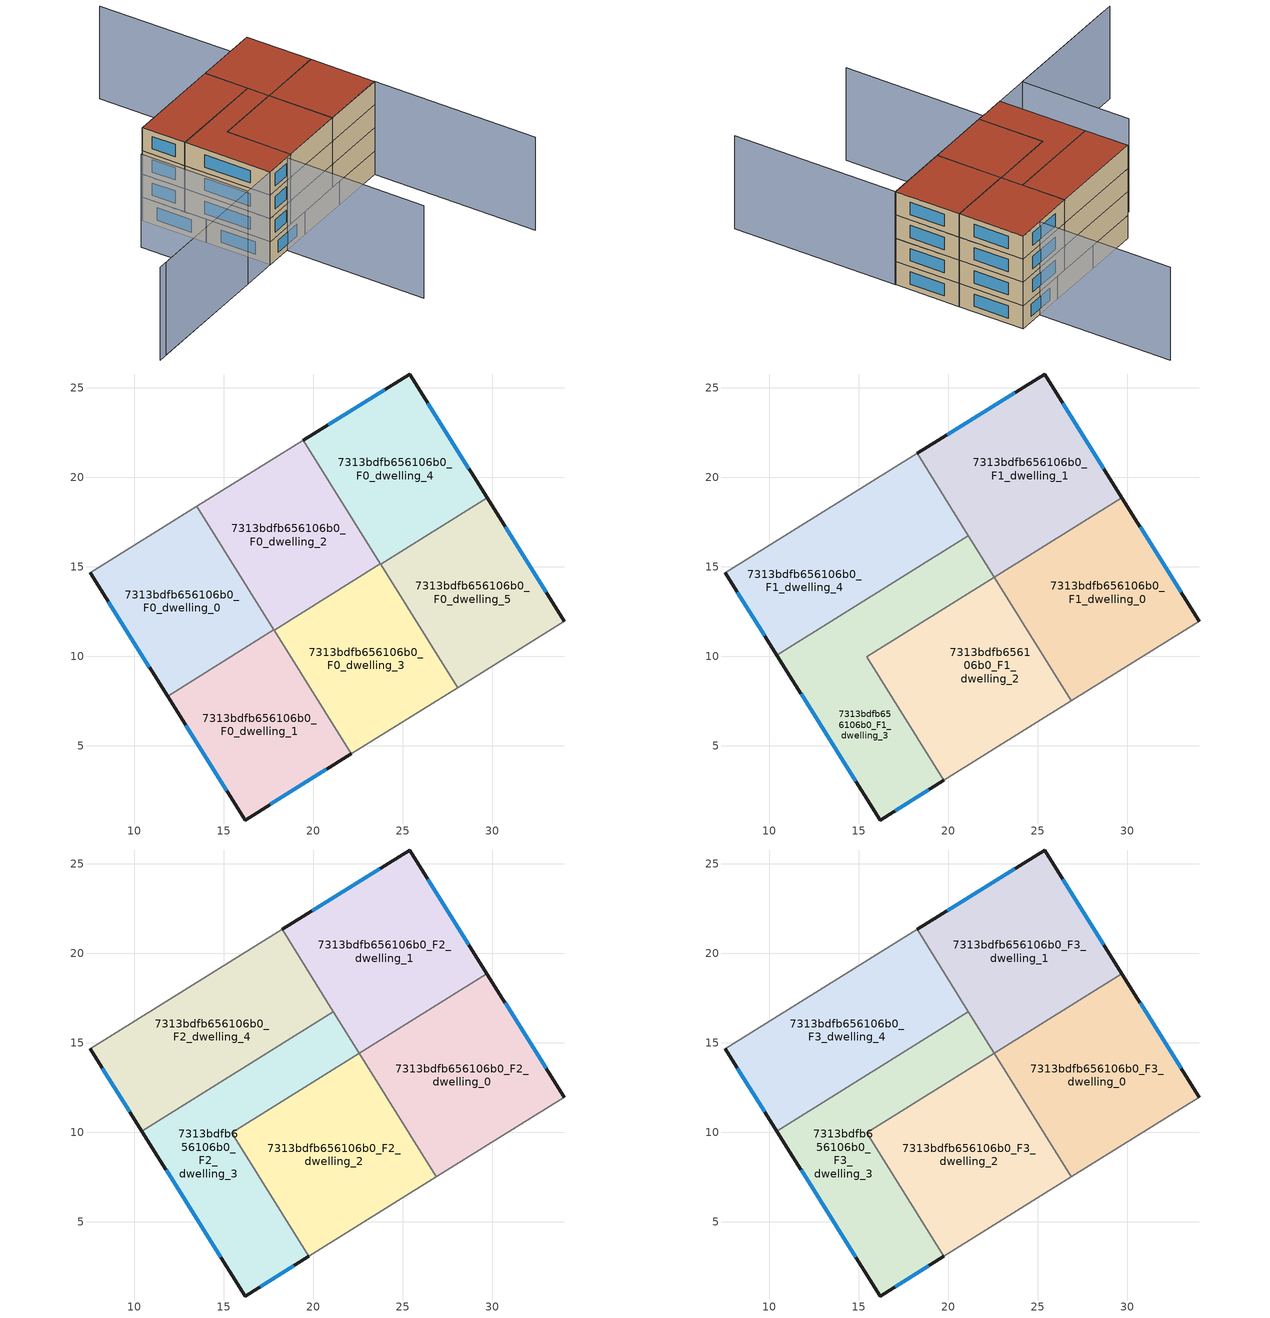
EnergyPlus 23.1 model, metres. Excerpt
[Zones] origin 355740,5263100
7313bdfb656106b0_F0_dwelling_0
 floor ground (EU_floor_Construction): 13.5,18.38 17.8,11.47 11.86,7.77 7.54,14.66 z0
 wall outside (EU_wall_Construction): 7.54,14.66 11.86,7.77 z0:3
 wall to 7313bdfb656106b0_F0_dwelling_1 (EU_wall_Construction): 11.86,7.77 17.8,11.47 z0:3
 wall adiabatic (EU_wall_Construction): 13.5,18.38 7.54,14.66 z0:3
 wall to 7313bdfb656106b0_F0_dwelling_2 (EU_wall_Construction): 17.8,11.47 13.5,18.38 z0:3
 window (EU_Window_Construction): 8.55,13.05 10.84,9.39 z0.7:2.3
7313bdfb656106b0_F0_dwelling_1
 floor ground (EU_floor_Construction): 17.8,11.47 22.11,4.55 16.19,0.86 11.86,7.77 z0
 wall outside (EU_wall_Construction): 11.86,7.77 16.19,0.86 22.11,4.55 z0:3
 wall to 7313bdfb656106b0_F0_dwelling_3 (EU_wall_Construction): 22.11,4.55 17.8,11.46 z0:3
 wall to 7313bdfb656106b0_F0_dwelling_2 (EU_wall_Construction): 17.8,11.46 17.8,11.48 z0:3
 window (EU_Window_Construction): 17.58,1.73 20.72,3.69 / 12.87,6.15 15.17,2.49 z0.7:2.3
7313bdfb656106b0_F0_dwelling_2
 floor ground (EU_floor_Construction): 19.44,22.08 23.75,15.17 17.8,11.46 13.5,18.38 z0
 wall to 7313bdfb656106b0_F0_dwelling_3 (EU_wall_Construction): 17.8,11.46 23.75,15.17 z0:3
 wall adiabatic (EU_wall_Construction): 19.44,22.08 13.5,18.38 z0:3
 wall to 7313bdfb656106b0_F0_dwelling_4 (EU_wall_Construction): 23.75,15.17 19.44,22.08 z0:3
 ceiling adiabatic (EU_roof_Construction): 23.75,15.17 19.44,22.08 13.5,18.38 17.8,11.46 z3
7313bdfb656106b0_F0_dwelling_3
 floor ground (EU_floor_Construction): 23.75,15.17 28.05,8.25 22.11,4.55 17.8,11.46 z0
 wall adiabatic (EU_wall_Construction): 22.11,4.55 28.05,8.25 z0:3
 wall to 7313bdfb656106b0_F0_dwelling_5 (EU_wall_Construction): 28.05,8.25 23.75,15.16 z0:3
 ceiling adiabatic (EU_roof_Construction): 28.05,8.25 23.75,15.17 22.56,14.42 26.86,7.51 z3
7313bdfb656106b0_F0_dwelling_4
 floor ground (EU_floor_Construction): 25.37,25.77 29.69,18.86 23.75,15.16 19.44,22.08 z0
 wall outside (EU_wall_Construction): 29.69,18.86 25.37,25.77 19.44,22.08 z0:3
 wall to 7313bdfb656106b0_F0_dwelling_5 (EU_wall_Construction): 23.75,15.16 29.69,18.86 z0:3
 window (EU_Window_Construction): 23.98,24.9 20.83,22.94 / 28.68,20.48 26.38,24.14 z0.7:2.3
7313bdfb656106b0_F0_dwelling_5
 floor ground (EU_floor_Construction): 29.69,18.86 34.01,11.97 28.05,8.25 23.75,15.16 z0
 wall outside (EU_wall_Construction): 34.01,11.97 29.69,18.86 z0:3
 wall adiabatic (EU_wall_Construction): 28.05,8.25 34.01,11.97 z0:3
 window (EU_Window_Construction): 33,13.58 30.71,17.24 z0.7:2.3
7313bdfb656106b0_F1_dwelling_0
 floor to 7313bdfb656106b0_F0_dwelling_5 (EU_floor_Construction): 29.69,18.86 34.01,11.97 28.05,8.25 23.75,15.16 z3
 floor adiabatic (EU_floor_Construction): 23.75,15.16 28.05,8.25 26.86,7.51 22.56,14.42 z3
 wall outside (EU_wall_Construction): 34.01,11.97 29.69,18.86 z3:6
 wall to 7313bdfb656106b0_F1_dwelling_1 (EU_wall_Construction): 29.69,18.86 22.56,14.42 z3:6
 wall adiabatic (EU_wall_Construction): 26.86,7.51 34.01,11.97 z3:6
 wall to 7313bdfb656106b0_F1_dwelling_2 (EU_wall_Construction): 22.56,14.42 26.86,7.51 z3:6
 window (EU_Window_Construction): 33,13.58 30.71,17.24 z3.7:5.3
7313bdfb656106b0_F1_dwelling_1
 floor to 7313bdfb656106b0_F0_dwelling_4 (EU_floor_Construction): 25.37,25.77 29.69,18.86 23.75,15.16 19.44,22.08 z3
 floor adiabatic (EU_floor_Construction): 19.44,22.08 23.75,15.16 22.56,14.42 18.25,21.34 z3
 wall outside (EU_wall_Construction): 29.69,18.86 25.37,25.77 18.25,21.34 z3:6
 wall to 7313bdfb656106b0_F1_dwelling_4 (EU_wall_Construction): 18.25,21.34 21.12,16.73 z3:6
 wall to 7313bdfb656106b0_F1_dwelling_3 (EU_wall_Construction): 21.12,16.73 22.56,14.42 z3:6
 window (EU_Window_Construction): 28.68,20.48 26.38,24.14 / 23.7,24.73 19.92,22.38 z3.7:5.3
7313bdfb656106b0_F1_dwelling_2
 floor to 7313bdfb656106b0_F0_dwelling_3 (EU_floor_Construction): 22.56,14.42 26.86,7.51 22.11,4.55 17.8,11.46 z3
 floor to 7313bdfb656106b0_F0_dwelling_1 (EU_floor_Construction): 17.8,11.46 22.11,4.55 19.73,3.07 15.43,9.98 z3
 wall to 7313bdfb656106b0_F1_dwelling_3 (EU_wall_Construction): 22.56,14.42 15.43,9.98 19.73,3.07 z3:6
 wall adiabatic (EU_wall_Construction): 19.73,3.07 26.86,7.51 z3:6
7313bdfb656106b0_F1_dwelling_3
 floor to 7313bdfb656106b0_F0_dwelling_1 (EU_floor_Construction): 17.8,11.46 15.43,9.98 19.73,3.07 16.19,0.86 11.86,7.77 17.8,11.47 z3
 floor to 7313bdfb656106b0_F0_dwelling_0 (EU_floor_Construction): 16.36,13.77 17.8,11.47 11.86,7.77 10.42,10.07 z3
 floor adiabatic (EU_floor_Construction): 21.12,16.74 22.56,14.43 17.8,11.46 16.36,13.77 z3
 wall outside (EU_wall_Construction): 10.42,10.07 16.19,0.86 19.73,3.07 z3:6
 wall to 7313bdfb656106b0_F1_dwelling_4 (EU_wall_Construction): 21.12,16.74 10.42,10.07 z3:6
 window (EU_Window_Construction): 17.02,1.38 18.9,2.55 / 11.77,7.91 14.83,3.02 z3.7:5.3
7313bdfb656106b0_F1_dwelling_4
 floor to 7313bdfb656106b0_F0_dwelling_0 (EU_floor_Construction): 13.5,18.38 16.36,13.77 10.42,10.07 7.54,14.66 z3
 floor adiabatic (EU_floor_Construction): 18.25,21.34 21.12,16.74 16.36,13.77 13.5,18.38 z3
 wall outside (EU_wall_Construction): 7.54,14.66 10.42,10.07 z3:6
 wall adiabatic (EU_wall_Construction): 18.25,21.34 7.54,14.66 z3:6
 window (EU_Window_Construction): 8.21,13.58 9.74,11.15 z3.7:5.3
7313bdfb656106b0_F2_dwelling_0
 floor to 7313bdfb656106b0_F1_dwelling_0 (EU_floor_Construction): 29.69,18.86 34.01,11.97 26.86,7.51 22.56,14.42 z6
 wall outside (EU_wall_Construction): 34.01,11.97 29.69,18.86 z6:9
 wall to 7313bdfb656106b0_F2_dwelling_1 (EU_wall_Construction): 29.69,18.86 22.56,14.42 z6:9
 wall adiabatic (EU_wall_Construction): 26.86,7.51 34.01,11.97 z6:9
 wall to 7313bdfb656106b0_F2_dwelling_2 (EU_wall_Construction): 22.56,14.42 26.86,7.51 z6:9
 window (EU_Window_Construction): 33,13.58 30.71,17.24 z6.7:8.3
7313bdfb656106b0_F2_dwelling_1
 floor to 7313bdfb656106b0_F1_dwelling_1 (EU_floor_Construction): 25.37,25.77 29.69,18.86 22.56,14.42 18.25,21.34 z6
 wall outside (EU_wall_Construction): 29.69,18.86 25.37,25.77 18.25,21.34 z6:9
 wall to 7313bdfb656106b0_F2_dwelling_4 (EU_wall_Construction): 18.25,21.34 21.12,16.73 z6:9
 wall to 7313bdfb656106b0_F2_dwelling_3 (EU_wall_Construction): 21.12,16.73 22.56,14.42 z6:9
 window (EU_Window_Construction): 28.68,20.48 26.38,24.14 / 23.7,24.73 19.92,22.38 z6.7:8.3
7313bdfb656106b0_F2_dwelling_2
 floor to 7313bdfb656106b0_F1_dwelling_2 (EU_floor_Construction): 22.56,14.42 26.86,7.51 19.73,3.07 15.43,9.98 z6
 wall to 7313bdfb656106b0_F2_dwelling_3 (EU_wall_Construction): 22.56,14.42 15.43,9.98 19.73,3.07 z6:9
 wall adiabatic (EU_wall_Construction): 19.73,3.07 26.86,7.51 z6:9
7313bdfb656106b0_F2_dwelling_3
 floor to 7313bdfb656106b0_F1_dwelling_3 (EU_floor_Construction): 21.12,16.74 22.56,14.42 15.43,9.98 19.73,3.07 16.19,0.86 10.42,10.07 z6
 wall outside (EU_wall_Construction): 10.42,10.07 16.19,0.86 19.73,3.07 z6:9
 wall to 7313bdfb656106b0_F2_dwelling_4 (EU_wall_Construction): 21.12,16.74 10.42,10.07 z6:9
 window (EU_Window_Construction): 17.02,1.38 18.9,2.55 / 11.77,7.91 14.83,3.02 z6.7:8.3
7313bdfb656106b0_F2_dwelling_4
 floor to 7313bdfb656106b0_F1_dwelling_4 (EU_floor_Construction): 18.25,21.34 21.12,16.74 10.42,10.07 7.54,14.66 z6
 wall outside (EU_wall_Construction): 7.54,14.66 10.42,10.07 z6:9
 wall adiabatic (EU_wall_Construction): 18.25,21.34 7.54,14.66 z6:9
 window (EU_Window_Construction): 8.21,13.58 9.74,11.15 z6.7:8.3
7313bdfb656106b0_F3_dwelling_0
 floor to 7313bdfb656106b0_F2_dwelling_0 (EU_floor_Construction): 29.69,18.86 34.01,11.97 26.86,7.51 22.56,14.42 z9
 wall outside (EU_wall_Construction): 34.01,11.97 29.69,18.86 z9:12
 wall to 7313bdfb656106b0_F3_dwelling_1 (EU_wall_Construction): 29.69,18.86 22.56,14.42 z9:12
 wall adiabatic (EU_wall_Construction): 26.86,7.51 34.01,11.97 z9:12
 wall to 7313bdfb656106b0_F3_dwelling_2 (EU_wall_Construction): 22.56,14.42 26.86,7.51 z9:12
 window (EU_Window_Construction): 33,13.58 30.71,17.24 z9.7:11.3
 roof outside (EU_roof_Construction): 34.01,11.97 29.69,18.86 22.56,14.42 26.86,7.51 z12
7313bdfb656106b0_F3_dwelling_1
 floor to 7313bdfb656106b0_F2_dwelling_1 (EU_floor_Construction): 25.37,25.77 29.69,18.86 22.56,14.42 18.25,21.34 z9
 wall outside (EU_wall_Construction): 29.69,18.86 25.37,25.77 18.25,21.34 z9:12
 wall to 7313bdfb656106b0_F3_dwelling_4 (EU_wall_Construction): 18.25,21.34 21.12,16.73 z9:12
 wall to 7313bdfb656106b0_F3_dwelling_3 (EU_wall_Construction): 21.12,16.73 22.56,14.42 z9:12
 window (EU_Window_Construction): 28.68,20.48 26.38,24.14 / 23.7,24.73 19.92,22.38 z9.7:11.3
 roof outside (EU_roof_Construction): 29.69,18.86 25.37,25.77 18.25,21.34 22.56,14.42 z12
7313bdfb656106b0_F3_dwelling_2
 floor to 7313bdfb656106b0_F2_dwelling_2 (EU_floor_Construction): 22.56,14.42 26.86,7.51 19.73,3.07 15.43,9.98 z9
 wall to 7313bdfb656106b0_F3_dwelling_3 (EU_wall_Construction): 22.56,14.42 15.43,9.98 19.73,3.07 z9:12
 wall adiabatic (EU_wall_Construction): 19.73,3.07 26.86,7.51 z9:12
 roof outside (EU_roof_Construction): 26.86,7.51 22.56,14.42 15.43,9.98 19.73,3.07 z12
7313bdfb656106b0_F3_dwelling_3
 floor to 7313bdfb656106b0_F2_dwelling_3 (EU_floor_Construction): 21.12,16.74 22.56,14.42 15.43,9.98 19.73,3.07 16.19,0.86 10.42,10.07 z9
 wall outside (EU_wall_Construction): 10.42,10.07 16.19,0.86 19.73,3.07 z9:12
 wall to 7313bdfb656106b0_F3_dwelling_4 (EU_wall_Construction): 21.12,16.74 10.42,10.07 z9:12
 window (EU_Window_Construction): 17.02,1.38 18.9,2.55 / 11.77,7.91 14.83,3.02 z9.7:11.3
 roof outside (EU_roof_Construction): 19.73,3.07 15.43,9.98 22.56,14.42 21.12,16.74 10.42,10.07 16.19,0.86 z12
7313bdfb656106b0_F3_dwelling_4
 floor to 7313bdfb656106b0_F2_dwelling_4 (EU_floor_Construction): 18.25,21.34 21.12,16.74 10.42,10.07 7.54,14.66 z9
 wall outside (EU_wall_Construction): 7.54,14.66 10.42,10.07 z9:12
 wall adiabatic (EU_wall_Construction): 18.25,21.34 7.54,14.66 z9:12
 window (EU_Window_Construction): 8.21,13.58 9.74,11.15 z9.7:11.3
 roof outside (EU_roof_Construction): 21.12,16.74 18.25,21.34 7.54,14.66 10.42,10.07 z12
shading: -2.54,-10.79 19.02,2.65 / 19.02,2.65 28.29,-12.22 / 19.02,2.63 33.98,12.01 / 33.98,12.01 44.88,-5.38 / 5.18,10.03 12.36,-1.51 / 12.36,-1.51 -1.55,-10.17 / 13.72,38.12 23.94,21.82 z0:12
[Building]
EU S2 Campaign: North Axis=0; Terrain=City; Solar Distribution=FullExterior
[Site:Location]
Budapest.Ferenc.Liszt.Intl.AP: Latitude=47.437; Longitude=19.256; Time Zone=1; Elevation=185
[SizingPeriod:WeatherFileDays]
AnnualSizingPeriod: Begin Month=1; Begin Day of Month=1; End Month=12; End Day of Month=31; Day of Week for Start Day=Monday; Use Weather File Daylight Saving Period=No; Use Weather File Rain and Snow Indicators=No
[MATERIAL]
EU_InternalMass_Material: Roughness=MediumRough; Thickness=0.1; Conductivity=1; Density=1800; Specific Heat=900; Thermal Absorptance=0.9; Solar Absorptance=0.7; Visible Absorptance=0.7
[MATERIAL:NOMASS] Roughness=MediumRough; Thermal Absorptance=0.9; Solar Absorptance=0.7; Visible Absorptance=0.7
Name | Thermal Resistance
EU_wall_NoMass | 0.832559
EU_roof_NoMass | 1.39638
EU_floor_NoMass | 0.872794
[WINDOWMATERIAL:SIMPLEGLAZINGSYSTEM]
EU_Window_SimpleGlazing: UFactor=2.79869; Solar Heat Gain Coefficient=0.75; Visible Transmittance=0.75
[CONSTRUCTION]
EU_wall_Construction: EU_wall_NoMass
EU_roof_Construction: EU_roof_NoMass
EU_floor_Construction: EU_floor_NoMass
EU_Window_Construction: EU_Window_SimpleGlazing
EU_InternalMass_Construction: EU_InternalMass_Material
[ZONE] Type=1; Multiplier=1; Ceiling Height=autocalculate; Floor Area=autocalculate; Part of Total Floor Area=Yes
Name | Volume
7313bdfb656106b0_F0_dwelling_0 | 170.988
7313bdfb656106b0_F1_dwelling_0; 7313bdfb656106b0_F2_dwelling_0; 7313bdfb656106b0_F3_dwelling_0 | 205.187
7313bdfb656106b0_F0_dwelling_1 | 171.002
7313bdfb656106b0_F1_dwelling_1; 7313bdfb656106b0_F2_dwelling_1; 7313bdfb656106b0_F3_dwelling_1 | 205.206
7313bdfb656106b0_F0_dwelling_2; 7313bdfb656106b0_F0_dwelling_4 | 171.01
7313bdfb656106b0_F1_dwelling_2; 7313bdfb656106b0_F2_dwelling_2; 7313bdfb656106b0_F3_dwelling_2 | 205.199
7313bdfb656106b0_F0_dwelling_3 | 170.989
7313bdfb656106b0_F1_dwelling_3; 7313bdfb656106b0_F2_dwelling_3; 7313bdfb656106b0_F3_dwelling_3 | 205.228
7313bdfb656106b0_F1_dwelling_4; 7313bdfb656106b0_F2_dwelling_4; 7313bdfb656106b0_F3_dwelling_4 | 205.19
7313bdfb656106b0_F0_dwelling_5 | 170.992
[INTERNALMASS] Construction=EU_InternalMass_Construction
Name | Zone or ZoneList | Surface Area
7313bdfb656106b0_F0_dwelling_0_EU_InternalMass | 7313bdfb656106b0_F0_dwelling_0 | 56.996
7313bdfb656106b0_F0_dwelling_1_EU_InternalMass | 7313bdfb656106b0_F0_dwelling_1 | 57.0006
7313bdfb656106b0_F0_dwelling_2_EU_InternalMass | 7313bdfb656106b0_F0_dwelling_2 | 57.0033
7313bdfb656106b0_F0_dwelling_3_EU_InternalMass | 7313bdfb656106b0_F0_dwelling_3 | 56.9964
7313bdfb656106b0_F0_dwelling_4_EU_InternalMass | 7313bdfb656106b0_F0_dwelling_4 | 57.0034
7313bdfb656106b0_F0_dwelling_5_EU_InternalMass | 7313bdfb656106b0_F0_dwelling_5 | 56.9972
7313bdfb656106b0_F1_dwelling_0_EU_InternalMass | 7313bdfb656106b0_F1_dwelling_0 | 68.3957
7313bdfb656106b0_F1_dwelling_1_EU_InternalMass | 7313bdfb656106b0_F1_dwelling_1 | 68.4
7313bdfb656106b0_F1_dwelling_2_EU_InternalMass | 7313bdfb656106b0_F1_dwelling_2 | 68.3997
7313bdfb656106b0_F1_dwelling_3_EU_InternalMass | 7313bdfb656106b0_F1_dwelling_3 | 68.4093
7313bdfb656106b0_F1_dwelling_4_EU_InternalMass | 7313bdfb656106b0_F1_dwelling_4 | 68.3971
7313bdfb656106b0_F2_dwelling_0_EU_InternalMass | 7313bdfb656106b0_F2_dwelling_0 | 68.3957
7313bdfb656106b0_F2_dwelling_1_EU_InternalMass | 7313bdfb656106b0_F2_dwelling_1 | 68.4
7313bdfb656106b0_F2_dwelling_2_EU_InternalMass | 7313bdfb656106b0_F2_dwelling_2 | 68.3997
7313bdfb656106b0_F2_dwelling_3_EU_InternalMass | 7313bdfb656106b0_F2_dwelling_3 | 68.4093
7313bdfb656106b0_F2_dwelling_4_EU_InternalMass | 7313bdfb656106b0_F2_dwelling_4 | 68.3971
7313bdfb656106b0_F3_dwelling_0_EU_InternalMass | 7313bdfb656106b0_F3_dwelling_0 | 68.3957
7313bdfb656106b0_F3_dwelling_1_EU_InternalMass | 7313bdfb656106b0_F3_dwelling_1 | 68.4
7313bdfb656106b0_F3_dwelling_2_EU_InternalMass | 7313bdfb656106b0_F3_dwelling_2 | 68.3997
7313bdfb656106b0_F3_dwelling_3_EU_InternalMass | 7313bdfb656106b0_F3_dwelling_3 | 68.4093
7313bdfb656106b0_F3_dwelling_4_EU_InternalMass | 7313bdfb656106b0_F3_dwelling_4 | 68.3971
[OTHEREQUIPMENT] Fuel Type=Electricity; Design Level Calculation Method=Watts/Area; Power per Zone Floor Area=1; Fraction Latent=0; Fraction Radiant=0; Fraction Lost=0; Carbon Dioxide Generation Rate=0; EndUse Subcategory=EU_Step8_InternalGains
Name | Zone or ZoneList or Space or SpaceList | Schedule
EU_Step8_InternalGain_7313bdfb656106b0_F0_dwelling_0_f000 | 7313bdfb656106b0_F0_dwelling_0 | EU_Step8_GainSchedule_7313bdfb656106b0_F0_dwelling_0_f000
EU_Step8_InternalGain_7313bdfb656106b0_F0_dwelling_1_f000 | 7313bdfb656106b0_F0_dwelling_1 | EU_Step8_GainSchedule_7313bdfb656106b0_F0_dwelling_1_f000
EU_Step8_InternalGain_7313bdfb656106b0_F0_dwelling_2_f000 | 7313bdfb656106b0_F0_dwelling_2 | EU_Step8_GainSchedule_7313bdfb656106b0_F0_dwelling_2_f000
EU_Step8_InternalGain_7313bdfb656106b0_F0_dwelling_3_f000 | 7313bdfb656106b0_F0_dwelling_3 | EU_Step8_GainSchedule_7313bdfb656106b0_F0_dwelling_3_f000
EU_Step8_InternalGain_7313bdfb656106b0_F0_dwelling_4_f000 | 7313bdfb656106b0_F0_dwelling_4 | EU_Step8_GainSchedule_7313bdfb656106b0_F0_dwelling_4_f000
EU_Step8_InternalGain_7313bdfb656106b0_F0_dwelling_5_f000 | 7313bdfb656106b0_F0_dwelling_5 | EU_Step8_GainSchedule_7313bdfb656106b0_F0_dwelling_5_f000
EU_Step8_InternalGain_7313bdfb656106b0_F1_dwelling_0_f000 | 7313bdfb656106b0_F1_dwelling_0 | EU_Step8_GainSchedule_7313bdfb656106b0_F1_dwelling_0_f000
EU_Step8_InternalGain_7313bdfb656106b0_F1_dwelling_1_f000 | 7313bdfb656106b0_F1_dwelling_1 | EU_Step8_GainSchedule_7313bdfb656106b0_F1_dwelling_1_f000
EU_Step8_InternalGain_7313bdfb656106b0_F1_dwelling_2_f000 | 7313bdfb656106b0_F1_dwelling_2 | EU_Step8_GainSchedule_7313bdfb656106b0_F1_dwelling_2_f000
EU_Step8_InternalGain_7313bdfb656106b0_F1_dwelling_3_f000 | 7313bdfb656106b0_F1_dwelling_3 | EU_Step8_GainSchedule_7313bdfb656106b0_F1_dwelling_3_f000
EU_Step8_InternalGain_7313bdfb656106b0_F1_dwelling_4_f000 | 7313bdfb656106b0_F1_dwelling_4 | EU_Step8_GainSchedule_7313bdfb656106b0_F1_dwelling_4_f000
EU_Step8_InternalGain_7313bdfb656106b0_F2_dwelling_0_f000 | 7313bdfb656106b0_F2_dwelling_0 | EU_Step8_GainSchedule_7313bdfb656106b0_F2_dwelling_0_f000
EU_Step8_InternalGain_7313bdfb656106b0_F2_dwelling_1_f000 | 7313bdfb656106b0_F2_dwelling_1 | EU_Step8_GainSchedule_7313bdfb656106b0_F2_dwelling_1_f000
EU_Step8_InternalGain_7313bdfb656106b0_F2_dwelling_2_f000 | 7313bdfb656106b0_F2_dwelling_2 | EU_Step8_GainSchedule_7313bdfb656106b0_F2_dwelling_2_f000
EU_Step8_InternalGain_7313bdfb656106b0_F2_dwelling_3_f000 | 7313bdfb656106b0_F2_dwelling_3 | EU_Step8_GainSchedule_7313bdfb656106b0_F2_dwelling_3_f000
EU_Step8_InternalGain_7313bdfb656106b0_F2_dwelling_4_f000 | 7313bdfb656106b0_F2_dwelling_4 | EU_Step8_GainSchedule_7313bdfb656106b0_F2_dwelling_4_f000
EU_Step8_InternalGain_7313bdfb656106b0_F3_dwelling_0_f000 | 7313bdfb656106b0_F3_dwelling_0 | EU_Step8_GainSchedule_7313bdfb656106b0_F3_dwelling_0_f000
EU_Step8_InternalGain_7313bdfb656106b0_F3_dwelling_1_f000 | 7313bdfb656106b0_F3_dwelling_1 | EU_Step8_GainSchedule_7313bdfb656106b0_F3_dwelling_1_f000
EU_Step8_InternalGain_7313bdfb656106b0_F3_dwelling_2_f000 | 7313bdfb656106b0_F3_dwelling_2 | EU_Step8_GainSchedule_7313bdfb656106b0_F3_dwelling_2_f000
EU_Step8_InternalGain_7313bdfb656106b0_F3_dwelling_3_f000 | 7313bdfb656106b0_F3_dwelling_3 | EU_Step8_GainSchedule_7313bdfb656106b0_F3_dwelling_3_f000
EU_Step8_InternalGain_7313bdfb656106b0_F3_dwelling_4_f000 | 7313bdfb656106b0_F3_dwelling_4 | EU_Step8_GainSchedule_7313bdfb656106b0_F3_dwelling_4_f000
[ZONEVENTILATION:DESIGNFLOWRATE] Schedule=EU_AlwaysOn; Design Flow Rate Calculation Method=AirChanges/Hour; Air Changes per Hour=0.475469; Ventilation Type=Natural; Fan Pressure Rise=0; Fan Total Efficiency=1; Constant Term Coefficient=1; Temperature Term Coefficient=0; Velocity Term Coefficient=0; Velocity Squared Term Coefficient=0; Minimum Indoor Temperature=-100; Maximum Indoor Temperature=100; Delta Temperature=-100; Minimum Outdoor Temperature=-100; Maximum Outdoor Temperature=100; Maximum Wind Speed=40
Name | Zone or ZoneList or Space or SpaceList
EU_ConstantAir_7313bdfb656106b0_F0_dwelling_0 | 7313bdfb656106b0_F0_dwelling_0
EU_ConstantAir_7313bdfb656106b0_F0_dwelling_1 | 7313bdfb656106b0_F0_dwelling_1
EU_ConstantAir_7313bdfb656106b0_F0_dwelling_2 | 7313bdfb656106b0_F0_dwelling_2
EU_ConstantAir_7313bdfb656106b0_F0_dwelling_3 | 7313bdfb656106b0_F0_dwelling_3
EU_ConstantAir_7313bdfb656106b0_F0_dwelling_4 | 7313bdfb656106b0_F0_dwelling_4
EU_ConstantAir_7313bdfb656106b0_F0_dwelling_5 | 7313bdfb656106b0_F0_dwelling_5
EU_ConstantAir_7313bdfb656106b0_F1_dwelling_0 | 7313bdfb656106b0_F1_dwelling_0
EU_ConstantAir_7313bdfb656106b0_F1_dwelling_1 | 7313bdfb656106b0_F1_dwelling_1
EU_ConstantAir_7313bdfb656106b0_F1_dwelling_2 | 7313bdfb656106b0_F1_dwelling_2
EU_ConstantAir_7313bdfb656106b0_F1_dwelling_3 | 7313bdfb656106b0_F1_dwelling_3
EU_ConstantAir_7313bdfb656106b0_F1_dwelling_4 | 7313bdfb656106b0_F1_dwelling_4
EU_ConstantAir_7313bdfb656106b0_F2_dwelling_0 | 7313bdfb656106b0_F2_dwelling_0
EU_ConstantAir_7313bdfb656106b0_F2_dwelling_1 | 7313bdfb656106b0_F2_dwelling_1
EU_ConstantAir_7313bdfb656106b0_F2_dwelling_2 | 7313bdfb656106b0_F2_dwelling_2
EU_ConstantAir_7313bdfb656106b0_F2_dwelling_3 | 7313bdfb656106b0_F2_dwelling_3
EU_ConstantAir_7313bdfb656106b0_F2_dwelling_4 | 7313bdfb656106b0_F2_dwelling_4
EU_ConstantAir_7313bdfb656106b0_F3_dwelling_0 | 7313bdfb656106b0_F3_dwelling_0
EU_ConstantAir_7313bdfb656106b0_F3_dwelling_1 | 7313bdfb656106b0_F3_dwelling_1
EU_ConstantAir_7313bdfb656106b0_F3_dwelling_2 | 7313bdfb656106b0_F3_dwelling_2
EU_ConstantAir_7313bdfb656106b0_F3_dwelling_3 | 7313bdfb656106b0_F3_dwelling_3
EU_ConstantAir_7313bdfb656106b0_F3_dwelling_4 | 7313bdfb656106b0_F3_dwelling_4
[HVACTEMPLATE:THERMOSTAT] Constant Heating Setpoint=20; Constant Cooling Setpoint=50
EU_HeatOnly_7313bdfb656106b0_F0_dwelling_0; EU_HeatOnly_7313bdfb656106b0_F0_dwelling_1; EU_HeatOnly_7313bdfb656106b0_F0_dwelling_2; EU_HeatOnly_7313bdfb656106b0_F0_dwelling_3; EU_HeatOnly_7313bdfb656106b0_F0_dwelling_4; EU_HeatOnly_7313bdfb656106b0_F0_dwelling_5; EU_HeatOnly_7313bdfb656106b0_F1_dwelling_0; EU_HeatOnly_7313bdfb656106b0_F1_dwelling_1; EU_HeatOnly_7313bdfb656106b0_F1_dwelling_2; EU_HeatOnly_7313bdfb656106b0_F1_dwelling_3; EU_HeatOnly_7313bdfb656106b0_F1_dwelling_4; EU_HeatOnly_7313bdfb656106b0_F2_dwelling_0; EU_HeatOnly_7313bdfb656106b0_F2_dwelling_1; EU_HeatOnly_7313bdfb656106b0_F2_dwelling_2; EU_HeatOnly_7313bdfb656106b0_F2_dwelling_3; EU_HeatOnly_7313bdfb656106b0_F2_dwelling_4; EU_HeatOnly_7313bdfb656106b0_F3_dwelling_0; EU_HeatOnly_7313bdfb656106b0_F3_dwelling_1; EU_HeatOnly_7313bdfb656106b0_F3_dwelling_2; EU_HeatOnly_7313bdfb656106b0_F3_dwelling_3; EU_HeatOnly_7313bdfb656106b0_F3_dwelling_4
[HVACTEMPLATE:ZONE:IDEALLOADSAIRSYSTEM] System Availability Schedule=EU_AlwaysOn; Maximum Heating Supply Air Temperature=50; Minimum Cooling Supply Air Temperature=13; Maximum Heating Supply Air Humidity Ratio=0.0156; Minimum Cooling Supply Air Humidity Ratio=0.0077; Heating Limit=NoLimit; Cooling Limit=NoLimit; Heating Availability Schedule=EU_AlwaysOn; Cooling Availability Schedule=EU_CoolingOff; Dehumidification Control Type=ConstantSensibleHeatRatio; Cooling Sensible Heat Ratio=0.7; Dehumidification Setpoint=60; Humidification Control Type=None; Humidification Setpoint=30; Outdoor Air Method=None; Outdoor Air Flow Rate per Person=0.00944; Outdoor Air Flow Rate per Zone Floor Area=0; Outdoor Air Flow Rate per Zone=0; Demand Controlled Ventilation Type=None; Outdoor Air Economizer Type=NoEconomizer; Heat Recovery Type=None; Sensible Heat Recovery Effectiveness=0.7; Latent Heat Recovery Effectiveness=0.65
Name | Template Thermostat
7313bdfb656106b0_F0_dwelling_0 | EU_HeatOnly_7313bdfb656106b0_F0_dwelling_0
7313bdfb656106b0_F0_dwelling_1 | EU_HeatOnly_7313bdfb656106b0_F0_dwelling_1
7313bdfb656106b0_F0_dwelling_2 | EU_HeatOnly_7313bdfb656106b0_F0_dwelling_2
7313bdfb656106b0_F0_dwelling_3 | EU_HeatOnly_7313bdfb656106b0_F0_dwelling_3
7313bdfb656106b0_F0_dwelling_4 | EU_HeatOnly_7313bdfb656106b0_F0_dwelling_4
7313bdfb656106b0_F0_dwelling_5 | EU_HeatOnly_7313bdfb656106b0_F0_dwelling_5
7313bdfb656106b0_F1_dwelling_0 | EU_HeatOnly_7313bdfb656106b0_F1_dwelling_0
7313bdfb656106b0_F1_dwelling_1 | EU_HeatOnly_7313bdfb656106b0_F1_dwelling_1
7313bdfb656106b0_F1_dwelling_2 | EU_HeatOnly_7313bdfb656106b0_F1_dwelling_2
7313bdfb656106b0_F1_dwelling_3 | EU_HeatOnly_7313bdfb656106b0_F1_dwelling_3
7313bdfb656106b0_F1_dwelling_4 | EU_HeatOnly_7313bdfb656106b0_F1_dwelling_4
7313bdfb656106b0_F2_dwelling_0 | EU_HeatOnly_7313bdfb656106b0_F2_dwelling_0
7313bdfb656106b0_F2_dwelling_1 | EU_HeatOnly_7313bdfb656106b0_F2_dwelling_1
7313bdfb656106b0_F2_dwelling_2 | EU_HeatOnly_7313bdfb656106b0_F2_dwelling_2
7313bdfb656106b0_F2_dwelling_3 | EU_HeatOnly_7313bdfb656106b0_F2_dwelling_3
7313bdfb656106b0_F2_dwelling_4 | EU_HeatOnly_7313bdfb656106b0_F2_dwelling_4
7313bdfb656106b0_F3_dwelling_0 | EU_HeatOnly_7313bdfb656106b0_F3_dwelling_0
7313bdfb656106b0_F3_dwelling_1 | EU_HeatOnly_7313bdfb656106b0_F3_dwelling_1
7313bdfb656106b0_F3_dwelling_2 | EU_HeatOnly_7313bdfb656106b0_F3_dwelling_2
7313bdfb656106b0_F3_dwelling_3 | EU_HeatOnly_7313bdfb656106b0_F3_dwelling_3
7313bdfb656106b0_F3_dwelling_4 | EU_HeatOnly_7313bdfb656106b0_F3_dwelling_4
[SIZING:ZONE] Zone Cooling Design Supply Air Temperature Input Method=SupplyAirTemperature; Zone Cooling Design Supply Air Temperature=13; Zone Heating Design Supply Air Temperature Input Method=SupplyAirTemperature; Zone Heating Design Supply Air Temperature=50; Zone Cooling Design Supply Air Humidity Ratio=0.008; Zone Heating Design Supply Air Humidity Ratio=0.008; Cooling Design Air Flow Method=DesignDay; Cooling Design Air Flow Rate=0; Cooling Minimum Air Flow per Zone Floor Area=0.000762; Cooling Minimum Air Flow=0; Cooling Minimum Air Flow Fraction=0.2; Heating Design Air Flow Method=DesignDay; Heating Design Air Flow Rate=0; Heating Maximum Air Flow per Zone Floor Area=0.002032; Heating Maximum Air Flow=0.141576; Heating Maximum Air Flow Fraction=0.3; Account for Dedicated Outdoor Air System=No; Dedicated Outdoor Air System Control Strategy=NeutralSupplyAir; Dedicated Outdoor Air Low Setpoint Temperature for Design=autosize; Dedicated Outdoor Air High Setpoint Temperature for Design=autosize; Zone Load Sizing Method=Sensible Load Only No Latent Load; Zone Latent Cooling Design Supply Air Humidity Ratio Input Method=HumidityRatioDifference; Zone Cooling Design Supply Air Humidity Ratio Difference=0.005; Zone Latent Heating Design Supply Air Humidity Ratio Input Method=HumidityRatioDifference; Zone Humidification Design Supply Air Humidity Ratio Difference=0.005
7313bdfb656106b0_F0_dwelling_0; 7313bdfb656106b0_F0_dwelling_1; 7313bdfb656106b0_F0_dwelling_2; 7313bdfb656106b0_F0_dwelling_3; 7313bdfb656106b0_F0_dwelling_4; 7313bdfb656106b0_F0_dwelling_5; 7313bdfb656106b0_F1_dwelling_0; 7313bdfb656106b0_F1_dwelling_1; 7313bdfb656106b0_F1_dwelling_2; 7313bdfb656106b0_F1_dwelling_3; 7313bdfb656106b0_F1_dwelling_4; 7313bdfb656106b0_F2_dwelling_0; 7313bdfb656106b0_F2_dwelling_1; 7313bdfb656106b0_F2_dwelling_2; 7313bdfb656106b0_F2_dwelling_3; 7313bdfb656106b0_F2_dwelling_4; 7313bdfb656106b0_F3_dwelling_0; 7313bdfb656106b0_F3_dwelling_1; 7313bdfb656106b0_F3_dwelling_2; 7313bdfb656106b0_F3_dwelling_3; 7313bdfb656106b0_F3_dwelling_4
[SCHEDULE:CONSTANT]
Name | Hourly Value
EU_AlwaysOn | 1
EU_CoolingOff | 0
[SCHEDULE:FILE] Column Number=1; Rows to Skip at Top=0; Number of Hours of Data=8760; Column Separator=Comma; Interpolate to Timestep=No; Minutes per Item=60; Adjust Schedule for Daylight Savings=Yes
Name | File
EU_Step8_GainSchedule_7313bdfb656106b0_F0_dwelling_0_f000 | ../../schedules/7313bdfb656106b0/7313bdfb656106b0_F0_dwelling_0_f000_gain.csv
EU_Step8_GainSchedule_7313bdfb656106b0_F0_dwelling_1_f000 | ../../schedules/7313bdfb656106b0/7313bdfb656106b0_F0_dwelling_1_f000_gain.csv
EU_Step8_GainSchedule_7313bdfb656106b0_F0_dwelling_2_f000 | ../../schedules/7313bdfb656106b0/7313bdfb656106b0_F0_dwelling_2_f000_gain.csv
EU_Step8_GainSchedule_7313bdfb656106b0_F0_dwelling_3_f000 | ../../schedules/7313bdfb656106b0/7313bdfb656106b0_F0_dwelling_3_f000_gain.csv
EU_Step8_GainSchedule_7313bdfb656106b0_F0_dwelling_4_f000 | ../../schedules/7313bdfb656106b0/7313bdfb656106b0_F0_dwelling_4_f000_gain.csv
EU_Step8_GainSchedule_7313bdfb656106b0_F0_dwelling_5_f000 | ../../schedules/7313bdfb656106b0/7313bdfb656106b0_F0_dwelling_5_f000_gain.csv
EU_Step8_GainSchedule_7313bdfb656106b0_F1_dwelling_0_f000 | ../../schedules/7313bdfb656106b0/7313bdfb656106b0_F1_dwelling_0_f000_gain.csv
EU_Step8_GainSchedule_7313bdfb656106b0_F1_dwelling_1_f000 | ../../schedules/7313bdfb656106b0/7313bdfb656106b0_F1_dwelling_1_f000_gain.csv
EU_Step8_GainSchedule_7313bdfb656106b0_F1_dwelling_2_f000 | ../../schedules/7313bdfb656106b0/7313bdfb656106b0_F1_dwelling_2_f000_gain.csv
EU_Step8_GainSchedule_7313bdfb656106b0_F1_dwelling_3_f000 | ../../schedules/7313bdfb656106b0/7313bdfb656106b0_F1_dwelling_3_f000_gain.csv
EU_Step8_GainSchedule_7313bdfb656106b0_F1_dwelling_4_f000 | ../../schedules/7313bdfb656106b0/7313bdfb656106b0_F1_dwelling_4_f000_gain.csv
EU_Step8_GainSchedule_7313bdfb656106b0_F2_dwelling_0_f000 | ../../schedules/7313bdfb656106b0/7313bdfb656106b0_F2_dwelling_0_f000_gain.csv
EU_Step8_GainSchedule_7313bdfb656106b0_F2_dwelling_1_f000 | ../../schedules/7313bdfb656106b0/7313bdfb656106b0_F2_dwelling_1_f000_gain.csv
EU_Step8_GainSchedule_7313bdfb656106b0_F2_dwelling_2_f000 | ../../schedules/7313bdfb656106b0/7313bdfb656106b0_F2_dwelling_2_f000_gain.csv
EU_Step8_GainSchedule_7313bdfb656106b0_F2_dwelling_3_f000 | ../../schedules/7313bdfb656106b0/7313bdfb656106b0_F2_dwelling_3_f000_gain.csv
EU_Step8_GainSchedule_7313bdfb656106b0_F2_dwelling_4_f000 | ../../schedules/7313bdfb656106b0/7313bdfb656106b0_F2_dwelling_4_f000_gain.csv
EU_Step8_GainSchedule_7313bdfb656106b0_F3_dwelling_0_f000 | ../../schedules/7313bdfb656106b0/7313bdfb656106b0_F3_dwelling_0_f000_gain.csv
EU_Step8_GainSchedule_7313bdfb656106b0_F3_dwelling_1_f000 | ../../schedules/7313bdfb656106b0/7313bdfb656106b0_F3_dwelling_1_f000_gain.csv
EU_Step8_GainSchedule_7313bdfb656106b0_F3_dwelling_2_f000 | ../../schedules/7313bdfb656106b0/7313bdfb656106b0_F3_dwelling_2_f000_gain.csv
EU_Step8_GainSchedule_7313bdfb656106b0_F3_dwelling_3_f000 | ../../schedules/7313bdfb656106b0/7313bdfb656106b0_F3_dwelling_3_f000_gain.csv
EU_Step8_GainSchedule_7313bdfb656106b0_F3_dwelling_4_f000 | ../../schedules/7313bdfb656106b0/7313bdfb656106b0_F3_dwelling_4_f000_gain.csv
